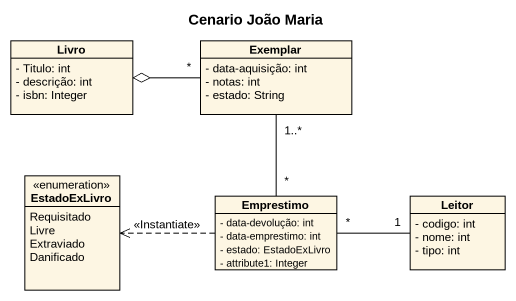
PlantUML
@startuml
title Cenario João Maria
hide circle
hide empty members
skinparam classAttributeIconSize 0
class Livro {
  - Titulo: int
  - descrição: int
  - isbn: Integer
}
class Exemplar {
  - data-aquisição: int
  - notas: int
  - estado: String
}
enum EstadoExLivro {
  Requisitado
  Livre
  Extraviado
  Danificado
}
class Emprestimo {
  - data-devolução: int
  - data-emprestimo: int
  - estado: EstadoExLivro
  - attribute1: Integer
}
class Leitor {
  - codigo: int
  - nome: int
  - tipo: int
}
Exemplar "*" -left-o Livro
Exemplar "1..*" -- "*" Emprestimo
Emprestimo .left.> EstadoExLivro : <<Instantiate>>
Emprestimo "*" -right- "1" Leitor
@enduml
